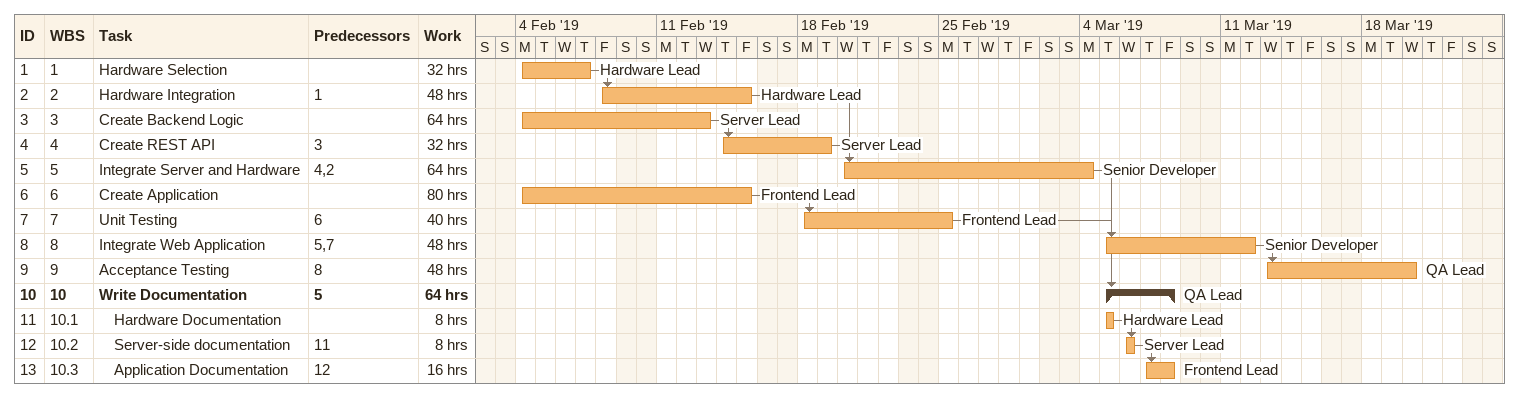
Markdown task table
| ID | WBS | Task | Start | Finish | Predecessors | Resources | Work (h) |
|---|---|---|---|---|---|---|---|
| 1 | 1 | Hardware Selection | 2019-02-04 | 2019-02-07 |  | Hardware Lead | 32 |
| 2 | 2 | Hardware Integration | 2019-02-08 | 2019-02-15 | 1 | Hardware Lead | 48 |
| 3 | 3 | Create Backend Logic | 2019-02-04 | 2019-02-13 |  | Server Lead | 64 |
| 4 | 4 | Create REST API | 2019-02-14 | 2019-02-19 | 3 | Server Lead | 32 |
| 5 | 5 | Integrate Server and Hardware | 2019-02-20 | 2019-03-04 | 4, 2 | Senior Developer | 64 |
| 6 | 6 | Create Application | 2019-02-04 | 2019-02-15 |  | Frontend Lead | 80 |
| 7 | 7 | Unit Testing | 2019-02-18 | 2019-02-25 | 6 | Frontend Lead | 40 |
| 8 | 8 | Integrate Web Application | 2019-03-05 | 2019-03-12 | 5, 7 | Senior Developer | 48 |
| 9 | 9 | Acceptance Testing | 2019-03-13 | 2019-03-20 | 8 | QA Lead | 48 |
| 10 | 10 | **Write Documentation** | 2019-03-05 | 2019-03-08 | 5 | QA Lead | 64 |
| 11 | 10.1 | Hardware Documentation | 2019-03-05 | 2019-03-05 |  | Hardware Lead | 8 |
| 12 | 10.2 | Server-side documentation | 2019-03-06 | 2019-03-06 | 11 | Server Lead | 8 |
| 13 | 10.3 | Application Documentation | 2019-03-07 | 2019-03-08 | 12 | Frontend Lead | 16 |
